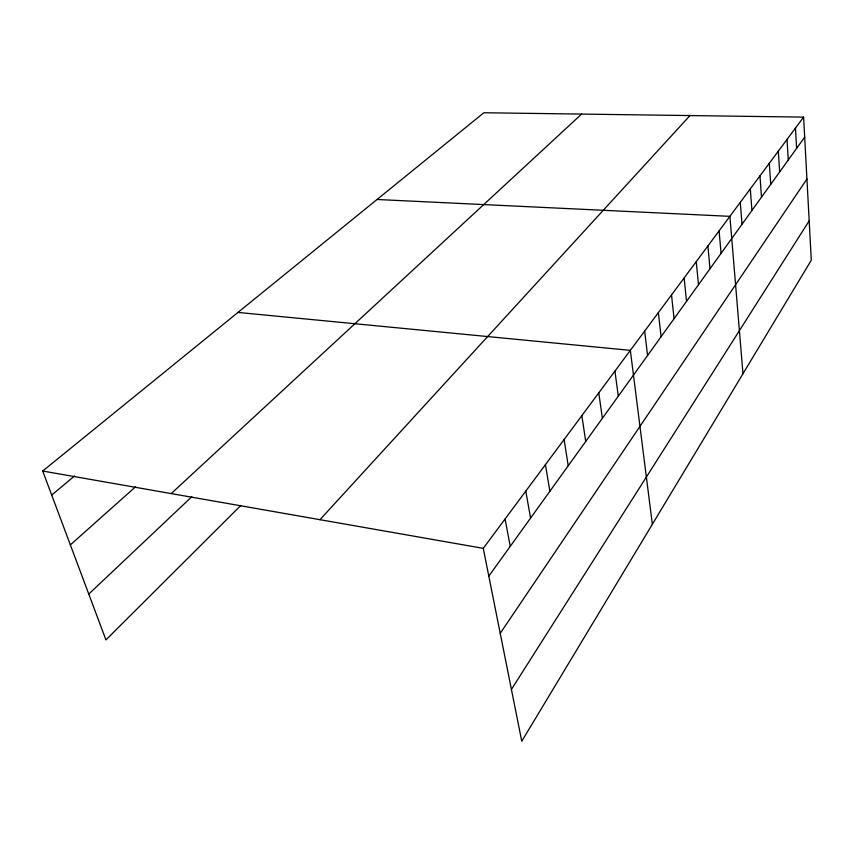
<?xml version="1.0" encoding="UTF-8"?>
<svg xmlns="http://www.w3.org/2000/svg" width="854" height="854" viewBox="0 0 854 854"><rect width="100%" height="100%" fill="white"/><g stroke="black" fill="none" stroke-linecap="round" stroke-linejoin="round"><path stroke-width="1.28" d="M511.418 689.424L809.186 220.834M500.22 633.348L806.934 179.02M488.798 576.151L804.681 137.163M803.603 117.115L811.3 260.214L521.762 741.251L483.257 548.353L803.603 117.115L483.855 112.749L42.7 471.024L105.939 639.902L240.817 505.44M319.962 519.691L690.011 115.557M88.773 594.074L191.744 496.793M171.227 493.58L581.595 114.084M70.359 544.873L135.626 486.748M51.71 495.074L74.533 475.966M377.052 199.484L729.892 216.34L742.98 373.721M237.988 312.425L630.337 350.353L652.349 524.292M42.7 471.024L483.257 548.353M505.088 518.965L510.244 546.357M525.786 491.103L530.569 518.1M545.428 464.661L549.88 491.274M564.088 439.532L568.241 465.75M581.862 415.62L585.716 441.465M598.782 392.829L602.38 418.3M614.923 371.106L618.285 396.203M644.653 331.085L647.578 355.488M658.359 312.628L661.103 336.7M671.511 294.94L674.073 318.67M684.129 277.956L686.531 301.366M696.245 261.634L698.487 284.734M707.891 245.952L709.994 268.743M719.1 230.868L721.075 253.36M740.279 202.355L742.009 224.25M750.303 188.862L751.926 210.479M759.975 175.849L761.49 197.189M769.305 163.285L770.724 184.357M778.314 151.147L779.638 171.964M787.025 139.426L788.263 159.976M795.458 128.079L796.611 148.382"/></g></svg>
